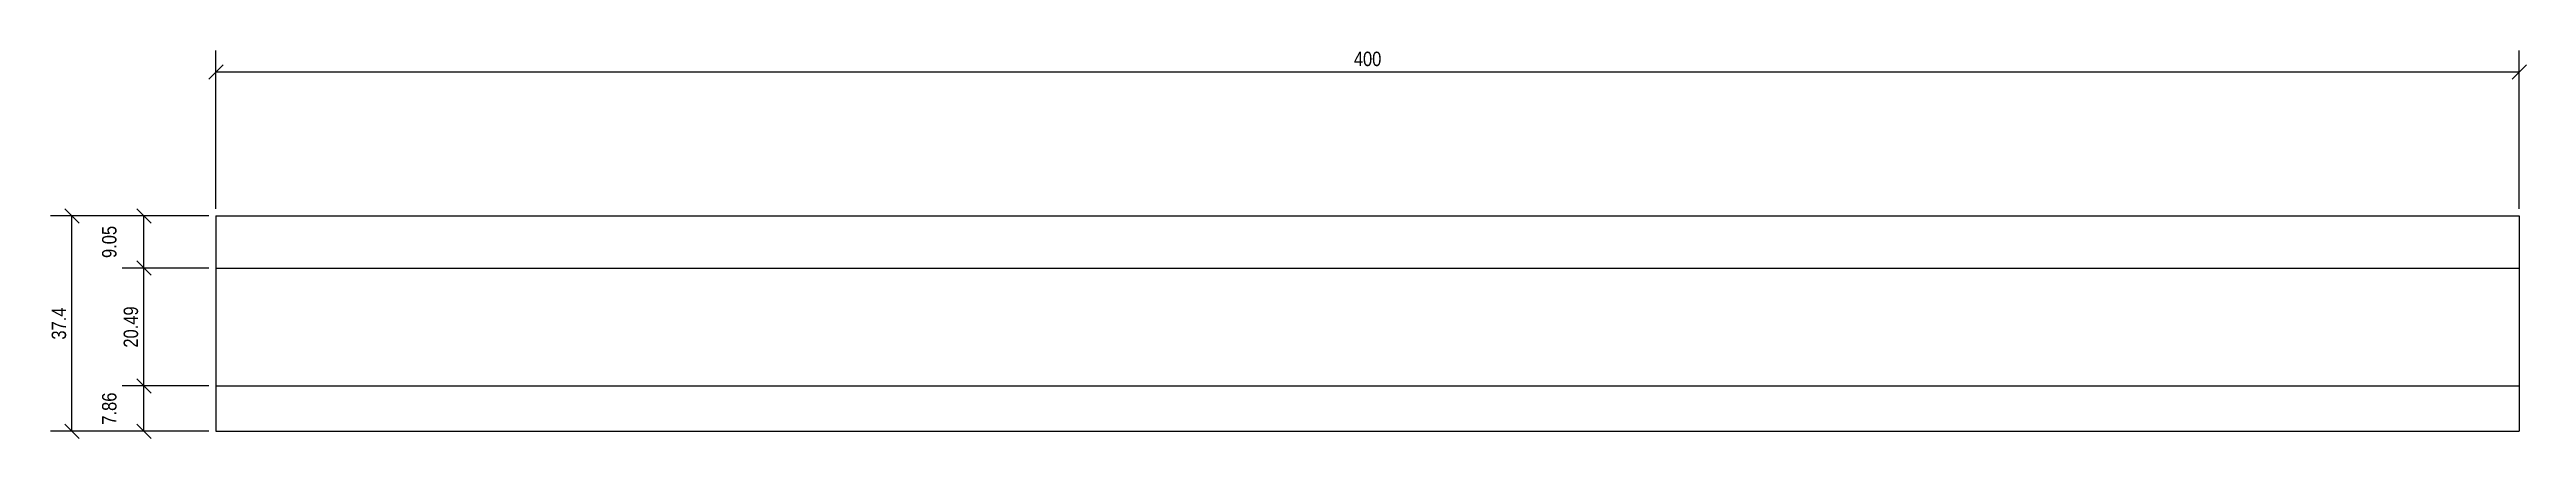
# Model space of a CAD drawing. Header units: metres. Extents: x 14.71 to 19.01, y 5.49 to 6.16.
import ezdxf

# ---------------------------------------------------------------- set-up
doc = ezdxf.new("R2010")
doc.units = ezdxf.units.M
doc.styles.add('OpenSansCondensed-Light', font='OpenSansCondensed-Light.ttf')
doc.dimstyles.new('EZ_M_10_H25_CM', dxfattribs={"dimtxt": 0.025, "dimasz": 0.025, "dimexe": 0.0375, "dimexo": 0.0125, "dimgap": 0.01, "dimtad": 1, "dimlfac": 100, "dimzin": 12, "dimdsep": 46, "dimtxsty": 'OpenSansCondensed-Light', "dimtsz": 0.0125, "dimcen": 2.5, "dimazin": 3, "dimtfac": 0.5, "dimtmove": 2, "dimatfit": 3})

msp = doc.modelspace()

# ---------------------------------------------------------------- linework, layer by layer
for p, q in [((15, 5.87401), (19, 5.87401)), ((15, 5.87401), (15, 5.5)), ((19, 5.87401), (19, 5.5)), ((15, 5.78348), (19, 5.78348)), ((15, 5.57861), (19, 5.57861)), ((15, 5.5), (19, 5.5))]:
    msp.add_line(p, q)

# ---------------------------------------------------------------- dimensions: what is measured, and where the dimension line sits
msp.add_linear_dim(base=(15, 6.12401), p1=(15, 5.87401), p2=(19, 5.87401), dimstyle='EZ_M_10_H25_CM').render()
for base, p1, p2 in [((14.75, 5.5), (15, 5.5), (15, 5.87401)), ((14.875, 5.78348), (15, 5.78348), (15, 5.87401)), ((14.875, 5.57861), (15, 5.57861), (15, 5.78348)), ((14.875, 5.5), (15, 5.5), (15, 5.57861))]:
    msp.add_linear_dim(base=base, p1=p1, p2=p2, angle=90, dimstyle='EZ_M_10_H25_CM').render()

doc.saveas('drawing.dxf')
